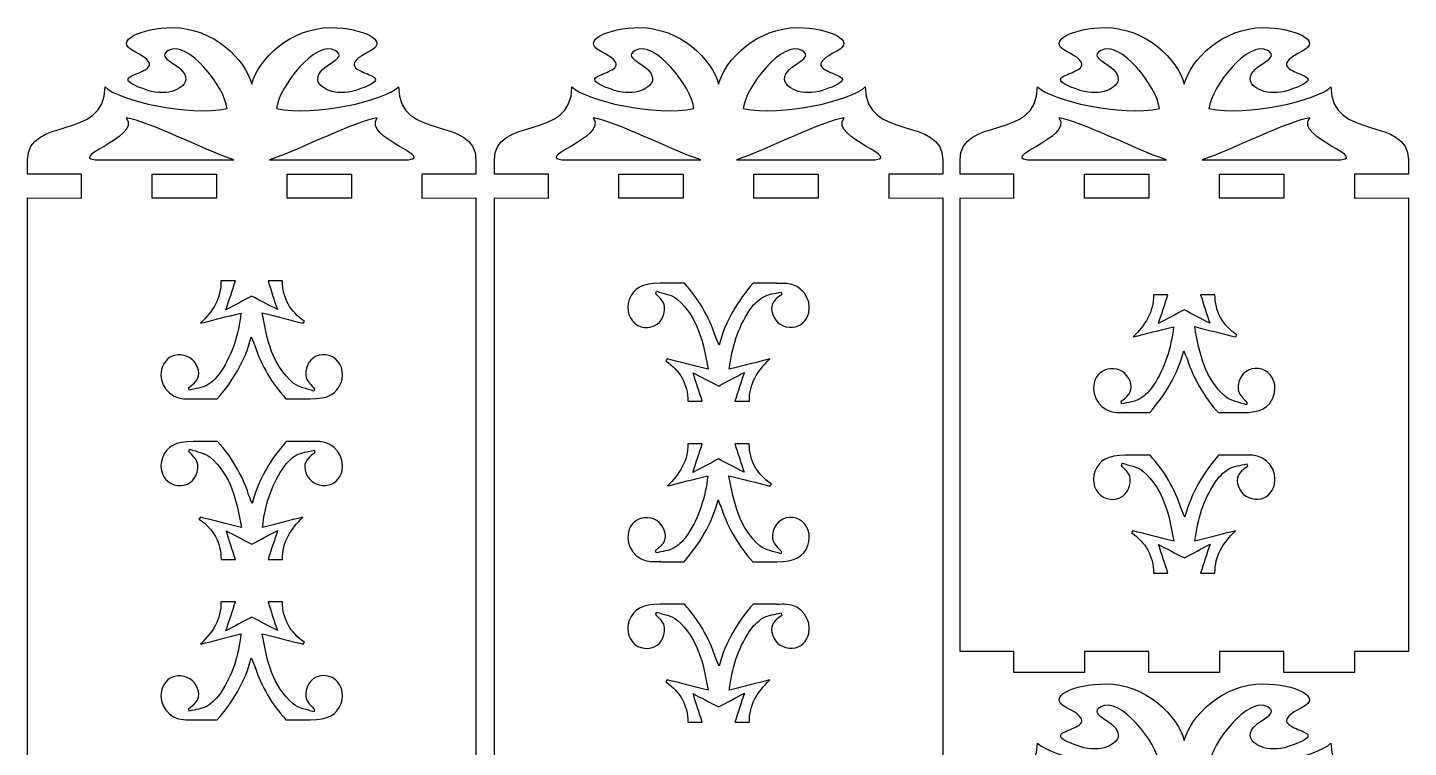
# Model space of a CAD drawing. Extents: x 4 to 934, y -398 to -4.
# Drawn here: x 734.4 to 930.3, y -106.2 to -4 of the extents above; entities that cross this region are included whole.
import ezdxf

# ---------------------------------------------------------------- set-up
doc = ezdxf.new("R2010")
doc.units = 0
doc.header["$MEASUREMENT"] = 0
doc.layers.add('LAYER_1', color=7, linetype='CONTINUOUS')

msp = doc.modelspace()

# ---------------------------------------------------------------- linework, layer by layer
at = {"layer": 'LAYER_1'}
for points in [[(752.1, -24.79), (761.23, -24.79), (761.23, -28.2), (752.1, -28.2), (752.1, -24.79)], [(780.37, -28.2), (771.24, -28.2), (771.24, -24.79), (780.37, -24.79), (780.37, -28.2)], [(818.32, -24.79), (827.45, -24.79), (827.45, -28.2), (818.32, -28.2), (818.32, -24.79)], [(846.59, -28.2), (837.46, -28.2), (837.46, -24.79), (846.59, -24.79), (846.59, -28.2)], [(884.37, -24.79), (893.5, -24.79), (893.5, -28.2), (884.37, -28.2), (884.37, -24.79)], [(912.64, -28.2), (903.51, -28.2), (903.51, -24.79), (912.64, -24.79), (912.64, -28.2)]]:
    msp.add_lwpolyline(points, dxfattribs=at)
for points, knots in [([(798.03, -24.79), (798.03, -24.79), (798.03, -22.79), (798.03, -22.79), (798.03, -16.47), (787.05, -20.17), (787.05, -12.41), (785.11, -14.34), (775.11, -16.7), (769.75, -15.47), (770.1, -12.37), (775.35, -5.68), (778.08, -7.27), (780.17, -8.47), (775.6, -9.21), (775.6, -11.31), (775.6, -12.57), (778.08, -13.86), (780.99, -12.91), (789.34, -10.18), (775.67, -10.97), (782.99, -7.36), (785.94, -5.9), (781.9, -4), (777.45, -4), (771.73, -4), (767.14, -8.52), (766.24, -12.05), (765.34, -8.52), (760.75, -4), (755.03, -4), (750.58, -4), (746.54, -5.9), (749.49, -7.36), (756.81, -10.97), (743.14, -10.18), (751.49, -12.91), (754.4, -13.86), (756.88, -12.57), (756.88, -11.31), (756.88, -9.21), (752.3, -8.47), (754.4, -7.27), (757.13, -5.68), (762.38, -12.37), (762.73, -15.47), (757.36, -16.7), (747.36, -14.34), (745.43, -12.41), (745.43, -20.17), (734.44, -16.47), (734.44, -22.79), (734.44, -22.79), (734.44, -24.79), (734.44, -24.79), (734.44, -24.79), (742.09, -24.79), (742.09, -24.79), (742.09, -24.79), (742.09, -28.2), (742.09, -28.2), (742.09, -28.2), (734.44, -28.19), (734.44, -28.19), (734.44, -28.19), (734.44, -227.29), (734.44, -227.29), (734.44, -227.29), (742.09, -227.29), (742.09, -227.29), (742.09, -227.29), (742.09, -230.29), (742.09, -230.29), (742.09, -230.29), (752.1, -230.29), (752.1, -230.29), (752.1, -230.29), (752.1, -227.29), (752.1, -227.29), (752.1, -227.29), (761.23, -227.29), (761.23, -227.29), (761.23, -227.29), (761.23, -230.29), (761.23, -230.29), (761.23, -230.29), (771.24, -230.29), (771.24, -230.29), (771.24, -230.29), (771.24, -227.29), (771.24, -227.29), (771.24, -227.29), (780.37, -227.29), (780.37, -227.29), (780.37, -227.29), (780.37, -230.29), (780.37, -230.29), (780.37, -230.29), (790.38, -230.29), (790.38, -230.29), (790.38, -230.29), (790.38, -227.29), (790.38, -227.29), (790.38, -227.29), (798.03, -227.29), (798.03, -227.29), (798.03, -227.29), (798.03, -28.19), (798.03, -28.19), (798.03, -28.19), (790.38, -28.2), (790.38, -28.2), (790.38, -28.2), (790.38, -24.79), (790.38, -24.79), (790.38, -24.79), (798.03, -24.79), (798.03, -24.79)], [0, 0, 0, 0, 1, 1, 1, 2, 2, 2, 3, 3, 3, 4, 4, 4, 5, 5, 5, 6, 6, 6, 7, 7, 7, 8, 8, 8, 9, 9, 9, 10, 10, 10, 11, 11, 11, 12, 12, 12, 13, 13, 13, 14, 14, 14, 15, 15, 15, 16, 16, 16, 17, 17, 17, 18, 18, 18, 19, 19, 19, 20, 20, 20, 21, 21, 21, 22, 22, 22, 23, 23, 23, 24, 24, 24, 25, 25, 25, 26, 26, 26, 27, 27, 27, 28, 28, 28, 29, 29, 29, 30, 30, 30, 31, 31, 31, 32, 32, 32, 33, 33, 33, 34, 34, 34, 35, 35, 35, 36, 36, 36, 37, 37, 37, 38, 38, 38, 39, 39, 39, 39]), ([(864.25, -24.79), (864.25, -24.79), (864.25, -22.79), (864.25, -22.79), (864.25, -16.47), (853.26, -20.17), (853.26, -12.41), (851.33, -14.34), (841.33, -16.7), (835.96, -15.47), (836.32, -12.37), (841.56, -5.68), (844.3, -7.27), (846.39, -8.47), (841.82, -9.21), (841.82, -11.31), (841.82, -12.57), (844.3, -13.86), (847.21, -12.91), (855.56, -10.18), (841.89, -10.97), (849.21, -7.36), (852.15, -5.9), (848.12, -4), (843.66, -4), (837.95, -4), (833.36, -8.52), (832.46, -12.05), (831.56, -8.52), (826.96, -4), (821.25, -4), (816.79, -4), (812.76, -5.9), (815.7, -7.36), (823.02, -10.97), (809.35, -10.18), (817.7, -12.91), (820.61, -13.86), (823.09, -12.57), (823.09, -11.31), (823.09, -9.21), (818.52, -8.47), (820.61, -7.27), (823.35, -5.68), (828.6, -12.37), (828.95, -15.47), (823.58, -16.7), (813.58, -14.34), (811.65, -12.41), (811.65, -20.17), (800.66, -16.47), (800.66, -22.79), (800.66, -22.79), (800.66, -24.79), (800.66, -24.79), (800.66, -24.79), (808.31, -24.79), (808.31, -24.79), (808.31, -24.79), (808.31, -28.2), (808.31, -28.2), (808.31, -28.2), (800.66, -28.19), (800.66, -28.19), (800.66, -28.19), (800.66, -204.84), (800.66, -204.84), (800.66, -204.84), (808.31, -204.84), (808.31, -204.84), (808.31, -204.84), (808.31, -207.83), (808.31, -207.83), (808.31, -207.83), (818.32, -207.83), (818.32, -207.83), (818.32, -207.83), (818.32, -204.84), (818.32, -204.84), (818.32, -204.84), (827.45, -204.84), (827.45, -204.84), (827.45, -204.84), (827.45, -207.83), (827.45, -207.83), (827.45, -207.83), (837.46, -207.83), (837.46, -207.83), (837.46, -207.83), (837.46, -204.84), (837.46, -204.84), (837.46, -204.84), (846.59, -204.84), (846.59, -204.84), (846.59, -204.84), (846.59, -207.83), (846.59, -207.83), (846.59, -207.83), (856.6, -207.83), (856.6, -207.83), (856.6, -207.83), (856.6, -204.84), (856.6, -204.84), (856.6, -204.84), (864.25, -204.84), (864.25, -204.84), (864.25, -204.84), (864.25, -28.19), (864.25, -28.19), (864.25, -28.19), (856.6, -28.2), (856.6, -28.2), (856.6, -28.2), (856.6, -24.79), (856.6, -24.79), (856.6, -24.79), (864.25, -24.79), (864.25, -24.79)], [0, 0, 0, 0, 1, 1, 1, 2, 2, 2, 3, 3, 3, 4, 4, 4, 5, 5, 5, 6, 6, 6, 7, 7, 7, 8, 8, 8, 9, 9, 9, 10, 10, 10, 11, 11, 11, 12, 12, 12, 13, 13, 13, 14, 14, 14, 15, 15, 15, 16, 16, 16, 17, 17, 17, 18, 18, 18, 19, 19, 19, 20, 20, 20, 21, 21, 21, 22, 22, 22, 23, 23, 23, 24, 24, 24, 25, 25, 25, 26, 26, 26, 27, 27, 27, 28, 28, 28, 29, 29, 29, 30, 30, 30, 31, 31, 31, 32, 32, 32, 33, 33, 33, 34, 34, 34, 35, 35, 35, 36, 36, 36, 37, 37, 37, 38, 38, 38, 39, 39, 39, 39]), ([(930.3, -24.79), (930.3, -24.79), (930.3, -22.79), (930.3, -22.79), (930.3, -16.47), (919.32, -20.17), (919.32, -12.41), (917.39, -14.34), (907.38, -16.7), (902.02, -15.47), (902.37, -12.37), (907.62, -5.68), (910.35, -7.27), (912.45, -8.47), (907.87, -9.21), (907.87, -11.31), (907.87, -12.57), (910.35, -13.86), (913.26, -12.91), (921.61, -10.18), (907.94, -10.97), (915.26, -7.36), (918.2, -5.9), (914.17, -4), (909.72, -4), (904, -4), (899.41, -8.52), (898.51, -12.05), (897.61, -8.52), (893.02, -4), (887.3, -4), (882.85, -4), (878.81, -5.9), (881.76, -7.36), (889.08, -10.97), (875.41, -10.18), (883.76, -12.91), (886.67, -13.86), (889.15, -12.57), (889.15, -11.31), (889.15, -9.21), (884.57, -8.47), (886.67, -7.27), (889.4, -5.68), (894.65, -12.37), (895, -15.47), (889.64, -16.7), (879.64, -14.34), (877.7, -12.41), (877.7, -20.17), (866.72, -16.47), (866.72, -22.79), (866.72, -22.79), (866.72, -24.79), (866.72, -24.79), (866.72, -24.79), (874.36, -24.79), (874.36, -24.79), (874.36, -24.79), (874.36, -28.2), (874.36, -28.2), (874.36, -28.2), (866.72, -28.19), (866.72, -28.19), (866.72, -28.19), (866.72, -92.56), (866.72, -92.56), (866.72, -92.56), (874.36, -92.56), (874.36, -92.56), (874.36, -92.56), (874.36, -95.56), (874.36, -95.56), (874.36, -95.56), (884.37, -95.56), (884.37, -95.56), (884.37, -95.56), (884.37, -92.56), (884.37, -92.56), (884.37, -92.56), (893.5, -92.56), (893.5, -92.56), (893.5, -92.56), (893.5, -95.56), (893.5, -95.56), (893.5, -95.56), (903.51, -95.56), (903.51, -95.56), (903.51, -95.56), (903.51, -92.56), (903.51, -92.56), (903.51, -92.56), (912.64, -92.56), (912.64, -92.56), (912.64, -92.56), (912.64, -95.56), (912.64, -95.56), (912.64, -95.56), (922.65, -95.56), (922.65, -95.56), (922.65, -95.56), (922.65, -92.56), (922.65, -92.56), (922.65, -92.56), (930.3, -92.56), (930.3, -92.56), (930.3, -92.56), (930.3, -28.19), (930.3, -28.19), (930.3, -28.19), (922.65, -28.2), (922.65, -28.2), (922.65, -28.2), (922.65, -24.79), (922.65, -24.79), (922.65, -24.79), (930.3, -24.79), (930.3, -24.79)], [0, 0, 0, 0, 1, 1, 1, 2, 2, 2, 3, 3, 3, 4, 4, 4, 5, 5, 5, 6, 6, 6, 7, 7, 7, 8, 8, 8, 9, 9, 9, 10, 10, 10, 11, 11, 11, 12, 12, 12, 13, 13, 13, 14, 14, 14, 15, 15, 15, 16, 16, 16, 17, 17, 17, 18, 18, 18, 19, 19, 19, 20, 20, 20, 21, 21, 21, 22, 22, 22, 23, 23, 23, 24, 24, 24, 25, 25, 25, 26, 26, 26, 27, 27, 27, 28, 28, 28, 29, 29, 29, 30, 30, 30, 31, 31, 31, 32, 32, 32, 33, 33, 33, 34, 34, 34, 35, 35, 35, 36, 36, 36, 37, 37, 37, 38, 38, 38, 39, 39, 39, 39]), ([(744.96, -22.79), (738.84, -22.79), (750.78, -19.64), (748.43, -16.82), (751.72, -17.34), (759.05, -21.18), (763.71, -22.79), (763.71, -22.79), (744.96, -22.79), (744.96, -22.79)], [0, 0, 0, 0, 1, 1, 1, 2, 2, 2, 3, 3, 3, 3]), ([(784.05, -16.82), (781.7, -19.64), (793.63, -22.79), (787.52, -22.79), (787.52, -22.79), (768.76, -22.79), (768.76, -22.79), (773.43, -21.18), (780.76, -17.34), (784.05, -16.82)], [0, 0, 0, 0, 1, 1, 1, 2, 2, 2, 3, 3, 3, 3]), ([(811.18, -22.79), (805.06, -22.79), (817, -19.64), (814.65, -16.82), (817.94, -17.34), (825.27, -21.18), (829.93, -22.79), (829.93, -22.79), (811.18, -22.79), (811.18, -22.79)], [0, 0, 0, 0, 1, 1, 1, 2, 2, 2, 3, 3, 3, 3]), ([(850.27, -16.82), (847.91, -19.64), (859.85, -22.79), (853.73, -22.79), (853.73, -22.79), (834.98, -22.79), (834.98, -22.79), (839.65, -21.18), (846.97, -17.34), (850.27, -16.82)], [0, 0, 0, 0, 1, 1, 1, 2, 2, 2, 3, 3, 3, 3]), ([(877.23, -22.79), (871.12, -22.79), (883.05, -19.64), (880.7, -16.82), (883.99, -17.34), (891.32, -21.18), (895.98, -22.79), (895.98, -22.79), (877.23, -22.79), (877.23, -22.79)], [0, 0, 0, 0, 1, 1, 1, 2, 2, 2, 3, 3, 3, 3]), ([(916.32, -16.82), (913.97, -19.64), (925.9, -22.79), (919.79, -22.79), (919.79, -22.79), (901.03, -22.79), (901.03, -22.79), (905.7, -21.18), (913.03, -17.34), (916.32, -16.82)], [0, 0, 0, 0, 1, 1, 1, 2, 2, 2, 3, 3, 3, 3]), ([(766.22, -42.12), (767.52, -42.8), (768.79, -43.46), (769.87, -44.02), (769.42, -42.66), (768.98, -41.32), (768.55, -39.97), (768.55, -39.97), (770.6, -39.97), (770.6, -39.97), (770.59, -42.42), (771.7, -44.29), (773.72, -45.7), (773.66, -45.79), (773.59, -45.88), (773.52, -45.97), (771.68, -45.5), (769.82, -45.03), (767.72, -44.5), (768.38, -48.34), (769.17, -51.91), (772.12, -54.46), (772.87, -55.11), (774.07, -55.23), (775.06, -55.6), (775.09, -55.49), (775.12, -55.39), (775.14, -55.28), (774.72, -54.74), (774.09, -54.25), (773.94, -53.65), (773.8, -53.03), (773.97, -52.19), (774.3, -51.63), (774.99, -50.45), (776.53, -50.12), (777.67, -50.73), (778.9, -51.38), (779.44, -52.98), (778.9, -54.39), (778.29, -56.02), (777.1, -56.69), (774.52, -56.71), (774.52, -56.71), (771.09, -56.71), (771.09, -56.71), (769.09, -54.51), (767.61, -52), (766.67, -49.15), (766.58, -48.85), (766.43, -48.57), (766.16, -47.92), (765.26, -51.46), (763.48, -54.23), (761.35, -56.71), (761.35, -56.71), (758.01, -56.71), (758.01, -56.71), (758.02, -56.7), (758.03, -56.7), (758.04, -56.69), (757.34, -56.69), (756.96, -56.71), (756.57, -56.69), (754.51, -56.56), (753, -54.55), (753.44, -52.53), (753.7, -51.36), (754.61, -50.55), (755.75, -50.47), (757.04, -50.38), (758.13, -51.08), (758.55, -52.26), (758.96, -53.44), (758.63, -54.19), (757.29, -55.11), (757.31, -55.23), (757.34, -55.35), (757.36, -55.47), (758.23, -55.24), (759.19, -55.19), (759.93, -54.75), (760.71, -54.3), (761.4, -53.55), (761.89, -52.79), (763.5, -50.33), (764.36, -47.61), (764.71, -44.52), (762.66, -45.03), (760.82, -45.5), (758.98, -45.97), (760.7, -44.28), (761.92, -42.44), (761.87, -39.97), (761.87, -39.97), (763.93, -39.97), (763.93, -39.97), (763.48, -41.33), (763.03, -42.69), (762.57, -44.07), (763.74, -43.45), (765.03, -42.76), (766.22, -42.12)], [0, 0, 0, 0, 1, 1, 1, 2, 2, 2, 3, 3, 3, 4, 4, 4, 5, 5, 5, 6, 6, 6, 7, 7, 7, 8, 8, 8, 9, 9, 9, 10, 10, 10, 11, 11, 11, 12, 12, 12, 13, 13, 13, 14, 14, 14, 15, 15, 15, 16, 16, 16, 17, 17, 17, 18, 18, 18, 19, 19, 19, 20, 20, 20, 21, 21, 21, 22, 22, 22, 23, 23, 23, 24, 24, 24, 25, 25, 25, 26, 26, 26, 27, 27, 27, 28, 28, 28, 29, 29, 29, 30, 30, 30, 31, 31, 31, 32, 32, 32, 33, 33, 33, 34, 34, 34, 34]), ([(832.53, -49.08), (833.43, -45.55), (835.22, -42.77), (837.34, -40.3), (837.34, -40.3), (840.68, -40.3), (840.68, -40.3), (840.67, -40.3), (840.66, -40.31), (840.65, -40.32), (841.35, -40.32), (841.74, -40.3), (842.12, -40.32), (844.18, -40.45), (845.69, -42.46), (845.25, -44.47), (844.99, -45.64), (844.08, -46.46), (842.94, -46.54), (841.65, -46.63), (840.56, -45.93), (840.14, -44.75), (839.73, -43.57), (840.06, -42.82), (841.41, -41.9), (841.38, -41.78), (841.35, -41.66), (841.33, -41.54), (840.46, -41.76), (839.5, -41.82), (838.76, -42.26), (837.98, -42.71), (837.29, -43.45), (836.8, -44.22), (835.19, -46.67), (834.33, -49.4), (833.98, -52.49), (836.03, -51.97), (837.87, -51.51), (839.71, -51.04), (837.99, -52.73), (836.77, -54.57), (836.82, -57.04), (836.82, -57.04), (834.76, -57.04), (834.76, -57.04), (835.21, -55.67), (835.66, -54.31), (836.12, -52.94), (834.95, -53.55), (833.66, -54.25), (832.47, -54.88), (831.17, -54.21), (829.9, -53.55), (828.83, -52.99), (829.27, -54.35), (829.7, -55.69), (830.15, -57.04), (830.15, -57.04), (828.09, -57.04), (828.09, -57.04), (828.1, -54.59), (826.99, -52.72), (824.97, -51.31), (825.03, -51.22), (825.1, -51.13), (825.17, -51.04), (827.02, -51.5), (828.87, -51.97), (830.97, -52.51), (830.31, -48.67), (829.52, -45.1), (826.57, -42.54), (825.82, -41.9), (824.62, -41.78), (823.63, -41.41), (823.6, -41.51), (823.57, -41.62), (823.55, -41.73), (823.97, -42.27), (824.61, -42.76), (824.75, -43.36), (824.89, -43.98), (824.73, -44.82), (824.4, -45.38), (823.7, -46.56), (822.16, -46.89), (821.02, -46.28), (819.78, -45.63), (819.25, -44.03), (819.78, -42.61), (820.4, -40.99), (821.59, -40.31), (824.17, -40.3), (824.17, -40.3), (827.6, -40.3), (827.6, -40.3), (829.6, -42.49), (831.08, -45.01), (832.02, -47.86), (832.11, -48.16), (832.26, -48.44), (832.53, -49.08)], [0, 0, 0, 0, 1, 1, 1, 2, 2, 2, 3, 3, 3, 4, 4, 4, 5, 5, 5, 6, 6, 6, 7, 7, 7, 8, 8, 8, 9, 9, 9, 10, 10, 10, 11, 11, 11, 12, 12, 12, 13, 13, 13, 14, 14, 14, 15, 15, 15, 16, 16, 16, 17, 17, 17, 18, 18, 18, 19, 19, 19, 20, 20, 20, 21, 21, 21, 22, 22, 22, 23, 23, 23, 24, 24, 24, 25, 25, 25, 26, 26, 26, 27, 27, 27, 28, 28, 28, 29, 29, 29, 30, 30, 30, 31, 31, 31, 32, 32, 32, 33, 33, 33, 34, 34, 34, 34]), ([(911.17, -56.34), (910.56, -57.97), (909.37, -58.64), (906.79, -58.66), (906.79, -58.66), (903.36, -58.66), (903.36, -58.66), (901.36, -56.46), (899.88, -53.94), (898.95, -51.1), (898.85, -50.8), (898.7, -50.51), (898.43, -49.87), (897.53, -53.41), (895.75, -56.18), (893.62, -58.66), (893.62, -58.66), (890.28, -58.66), (890.28, -58.66), (890.29, -58.65), (890.3, -58.64), (890.31, -58.63), (889.62, -58.63), (889.22, -58.66), (888.84, -58.63), (886.78, -58.51), (885.27, -56.49), (885.71, -54.48), (885.97, -53.31), (886.88, -52.5), (888.02, -52.42), (889.31, -52.33), (890.4, -53.03), (890.82, -54.21), (891.23, -55.39), (890.9, -56.13), (889.56, -57.05), (889.58, -57.17), (889.61, -57.29), (889.63, -57.42), (890.5, -57.19), (891.46, -57.14), (892.2, -56.7), (892.98, -56.24), (893.67, -55.5), (894.17, -54.74), (895.77, -52.28), (896.63, -49.55), (896.99, -46.46), (894.93, -46.98), (893.09, -47.45), (891.26, -47.91), (892.98, -46.22), (894.19, -44.39), (894.14, -41.92), (894.14, -41.92), (896.2, -41.92), (896.2, -41.92), (895.75, -43.28), (895.3, -44.64), (894.85, -46.02), (896.01, -45.4), (897.3, -44.71), (898.49, -44.07), (899.8, -44.75), (901.06, -45.41), (902.14, -45.96), (901.69, -44.6), (901.26, -43.26), (900.82, -41.92), (900.82, -41.92), (902.87, -41.92), (902.87, -41.92), (902.86, -44.37), (903.98, -46.23), (905.99, -47.65), (905.93, -47.74), (905.86, -47.83), (905.8, -47.92), (903.95, -47.45), (902.09, -46.98), (899.99, -46.45), (900.65, -50.29), (901.44, -53.85), (904.39, -56.41), (905.14, -57.06), (906.34, -57.18), (907.33, -57.54), (907.36, -57.44), (907.38, -57.33), (907.41, -57.23), (906.99, -56.69), (906.36, -56.2), (906.21, -55.59), (906.07, -54.97), (906.24, -54.14), (906.57, -53.57), (907.26, -52.4), (908.8, -52.07), (909.94, -52.67), (911.18, -53.33), (911.71, -54.92), (911.17, -56.34)], [0, 0, 0, 0, 1, 1, 1, 2, 2, 2, 3, 3, 3, 4, 4, 4, 5, 5, 5, 6, 6, 6, 7, 7, 7, 8, 8, 8, 9, 9, 9, 10, 10, 10, 11, 11, 11, 12, 12, 12, 13, 13, 13, 14, 14, 14, 15, 15, 15, 16, 16, 16, 17, 17, 17, 18, 18, 18, 19, 19, 19, 20, 20, 20, 21, 21, 21, 22, 22, 22, 23, 23, 23, 24, 24, 24, 25, 25, 25, 26, 26, 26, 27, 27, 27, 28, 28, 28, 29, 29, 29, 30, 30, 30, 31, 31, 31, 32, 32, 32, 33, 33, 33, 34, 34, 34, 34]), ([(779.04, -66.92), (778.77, -68.1), (777.86, -68.91), (776.72, -68.99), (775.44, -69.08), (774.35, -68.38), (773.93, -67.2), (773.51, -66.02), (773.85, -65.27), (775.19, -64.36), (775.17, -64.24), (775.14, -64.11), (775.12, -63.99), (774.25, -64.22), (773.28, -64.27), (772.54, -64.71), (771.77, -65.16), (771.08, -65.91), (770.58, -66.67), (768.98, -69.13), (768.12, -71.85), (767.76, -74.95), (769.81, -74.43), (771.65, -73.96), (773.49, -73.5), (771.77, -75.18), (770.55, -77.02), (770.6, -79.49), (770.6, -79.49), (768.55, -79.49), (768.55, -79.49), (769, -78.13), (769.45, -76.77), (769.9, -75.39), (768.74, -76.01), (767.45, -76.7), (766.25, -77.34), (764.95, -76.66), (763.68, -76), (762.61, -75.45), (763.05, -76.8), (763.49, -78.15), (763.93, -79.49), (763.93, -79.49), (761.88, -79.49), (761.88, -79.49), (761.89, -77.04), (760.77, -75.17), (758.75, -73.77), (758.82, -73.67), (758.88, -73.58), (758.95, -73.49), (760.8, -73.96), (762.65, -74.43), (764.76, -74.96), (764.09, -71.12), (763.31, -67.56), (760.36, -65), (759.61, -64.35), (758.41, -64.23), (757.42, -63.86), (757.39, -63.97), (757.36, -64.07), (757.33, -64.18), (757.75, -64.72), (758.39, -65.21), (758.53, -65.82), (758.68, -66.44), (758.51, -67.27), (758.18, -67.83), (757.48, -69.01), (755.94, -69.34), (754.8, -68.74), (753.57, -68.09), (753.03, -66.48), (753.57, -65.07), (754.19, -63.44), (755.38, -62.77), (757.95, -62.75), (757.95, -62.75), (761.39, -62.75), (761.39, -62.75), (763.39, -64.95), (764.87, -67.46), (765.8, -70.31), (765.9, -70.61), (766.04, -70.89), (766.31, -71.54), (767.22, -68), (769, -65.23), (771.12, -62.75), (771.12, -62.75), (774.46, -62.75), (774.46, -62.75), (774.46, -62.76), (774.45, -62.77), (774.44, -62.77), (775.13, -62.77), (775.52, -62.75), (775.91, -62.78), (777.97, -62.9), (779.48, -64.91), (779.04, -66.92)], [0, 0, 0, 0, 1, 1, 1, 2, 2, 2, 3, 3, 3, 4, 4, 4, 5, 5, 5, 6, 6, 6, 7, 7, 7, 8, 8, 8, 9, 9, 9, 10, 10, 10, 11, 11, 11, 12, 12, 12, 13, 13, 13, 14, 14, 14, 15, 15, 15, 16, 16, 16, 17, 17, 17, 18, 18, 18, 19, 19, 19, 20, 20, 20, 21, 21, 21, 22, 22, 22, 23, 23, 23, 24, 24, 24, 25, 25, 25, 26, 26, 26, 27, 27, 27, 28, 28, 28, 29, 29, 29, 30, 30, 30, 31, 31, 31, 32, 32, 32, 33, 33, 33, 34, 34, 34, 34]), ([(845.12, -77.5), (844.5, -79.13), (843.31, -79.8), (840.74, -79.82), (840.74, -79.82), (837.3, -79.82), (837.3, -79.82), (835.3, -77.62), (833.82, -75.1), (832.89, -72.26), (832.79, -71.96), (832.65, -71.67), (832.38, -71.03), (831.48, -74.57), (829.69, -77.34), (827.57, -79.82), (827.57, -79.82), (824.23, -79.82), (824.23, -79.82), (824.24, -79.81), (824.24, -79.8), (824.25, -79.79), (823.56, -79.79), (823.17, -79.82), (822.78, -79.79), (820.73, -79.67), (819.21, -77.65), (819.66, -75.64), (819.92, -74.47), (820.83, -73.66), (821.97, -73.57), (823.25, -73.49), (824.34, -74.18), (824.76, -75.36), (825.18, -76.54), (824.84, -77.29), (823.5, -78.21), (823.53, -78.33), (823.55, -78.45), (823.58, -78.57), (824.44, -78.35), (825.41, -78.29), (826.15, -77.86), (826.92, -77.4), (827.61, -76.66), (828.11, -75.9), (829.71, -73.44), (830.57, -70.71), (830.93, -67.62), (828.88, -68.14), (827.04, -68.6), (825.2, -69.07), (826.92, -67.38), (828.14, -65.54), (828.09, -63.08), (828.09, -63.08), (830.14, -63.08), (830.14, -63.08), (829.69, -64.44), (829.25, -65.8), (828.79, -67.18), (829.95, -66.56), (831.24, -65.87), (832.44, -65.23), (833.74, -65.91), (835.01, -66.56), (836.08, -67.12), (835.64, -65.76), (835.2, -64.42), (834.76, -63.08), (834.76, -63.08), (836.81, -63.08), (836.81, -63.08), (836.8, -65.52), (837.92, -67.39), (839.94, -68.8), (839.87, -68.89), (839.81, -68.98), (839.74, -69.08), (837.89, -68.61), (836.04, -68.14), (833.93, -67.61), (834.6, -71.44), (835.38, -75.01), (838.33, -77.57), (839.08, -78.21), (840.28, -78.34), (841.28, -78.7), (841.3, -78.59), (841.33, -78.49), (841.36, -78.39), (840.94, -77.84), (840.3, -77.36), (840.16, -76.75), (840.01, -76.13), (840.18, -75.29), (840.51, -74.73), (841.21, -73.56), (842.75, -73.23), (843.89, -73.83), (845.12, -74.48), (845.66, -76.08), (845.12, -77.5)], [0, 0, 0, 0, 1, 1, 1, 2, 2, 2, 3, 3, 3, 4, 4, 4, 5, 5, 5, 6, 6, 6, 7, 7, 7, 8, 8, 8, 9, 9, 9, 10, 10, 10, 11, 11, 11, 12, 12, 12, 13, 13, 13, 14, 14, 14, 15, 15, 15, 16, 16, 16, 17, 17, 17, 18, 18, 18, 19, 19, 19, 20, 20, 20, 21, 21, 21, 22, 22, 22, 23, 23, 23, 24, 24, 24, 25, 25, 25, 26, 26, 26, 27, 27, 27, 28, 28, 28, 29, 29, 29, 30, 30, 30, 31, 31, 31, 32, 32, 32, 33, 33, 33, 34, 34, 34, 34]), ([(911.3, -68.87), (911.05, -70.04), (910.14, -70.86), (909, -70.94), (907.71, -71.03), (906.62, -70.33), (906.2, -69.15), (905.79, -67.97), (906.12, -67.22), (907.46, -66.3), (907.43, -66.18), (907.41, -66.06), (907.38, -65.94), (906.52, -66.16), (905.55, -66.22), (904.82, -66.65), (904.04, -67.11), (903.35, -67.85), (902.85, -68.62), (901.25, -71.07), (900.39, -73.8), (900.03, -76.89), (902.09, -76.37), (903.92, -75.91), (905.76, -75.44), (904.04, -77.13), (902.82, -78.97), (902.87, -81.43), (902.87, -81.43), (900.82, -81.43), (900.82, -81.43), (901.27, -80.08), (901.72, -78.71), (902.17, -77.34), (901.01, -77.96), (899.72, -78.65), (898.53, -79.29), (897.22, -78.61), (895.95, -77.95), (894.88, -77.4), (895.32, -78.75), (895.76, -80.09), (896.2, -81.43), (896.2, -81.43), (894.15, -81.43), (894.15, -81.43), (894.16, -78.99), (893.04, -77.12), (891.03, -75.71), (891.09, -75.62), (891.15, -75.53), (891.22, -75.43), (893.07, -75.9), (894.92, -76.37), (897.03, -76.9), (896.36, -73.07), (895.58, -69.5), (892.63, -66.95), (891.88, -66.3), (890.68, -66.17), (889.69, -65.81), (889.66, -65.92), (889.63, -66.02), (889.6, -66.13), (890.02, -66.67), (890.66, -67.16), (890.8, -67.76), (890.95, -68.39), (890.78, -69.22), (890.45, -69.78), (889.76, -70.96), (888.22, -71.28), (887.08, -70.68), (885.84, -70.03), (885.31, -68.43), (885.84, -67.01), (886.46, -65.39), (887.65, -64.71), (890.23, -64.7), (890.23, -64.7), (893.66, -64.7), (893.66, -64.7), (895.66, -66.89), (897.14, -69.41), (898.07, -72.26), (898.17, -72.56), (898.31, -72.84), (898.59, -73.48), (899.49, -69.95), (901.27, -67.18), (903.39, -64.7), (903.39, -64.7), (906.74, -64.7), (906.74, -64.7), (906.73, -64.71), (906.72, -64.71), (906.71, -64.72), (907.4, -64.72), (907.79, -64.7), (908.18, -64.72), (910.24, -64.85), (911.75, -66.86), (911.3, -68.87)], [0, 0, 0, 0, 1, 1, 1, 2, 2, 2, 3, 3, 3, 4, 4, 4, 5, 5, 5, 6, 6, 6, 7, 7, 7, 8, 8, 8, 9, 9, 9, 10, 10, 10, 11, 11, 11, 12, 12, 12, 13, 13, 13, 14, 14, 14, 15, 15, 15, 16, 16, 16, 17, 17, 17, 18, 18, 18, 19, 19, 19, 20, 20, 20, 21, 21, 21, 22, 22, 22, 23, 23, 23, 24, 24, 24, 25, 25, 25, 26, 26, 26, 27, 27, 27, 28, 28, 28, 29, 29, 29, 30, 30, 30, 31, 31, 31, 32, 32, 32, 33, 33, 33, 34, 34, 34, 34]), ([(757.36, -101.03), (758.23, -100.81), (759.19, -100.75), (759.93, -100.31), (760.71, -99.85), (761.4, -99.11), (761.89, -98.35), (763.5, -95.89), (764.36, -93.17), (764.71, -90.07), (762.66, -90.59), (760.82, -91.06), (758.98, -91.52), (760.7, -89.84), (761.92, -88), (761.87, -85.53), (761.87, -85.53), (763.93, -85.53), (763.93, -85.53), (763.48, -86.89), (763.03, -88.25), (762.57, -89.63), (763.74, -89.01), (765.03, -88.32), (766.22, -87.68), (767.52, -88.36), (768.79, -89.02), (769.87, -89.57), (769.42, -88.22), (768.98, -86.87), (768.55, -85.53), (768.55, -85.53), (770.6, -85.53), (770.6, -85.53), (770.59, -87.98), (771.7, -89.85), (773.72, -91.26), (773.66, -91.35), (773.59, -91.44), (773.52, -91.53), (771.68, -91.06), (769.82, -90.59), (767.72, -90.06), (768.38, -93.9), (769.17, -97.46), (772.12, -100.02), (772.87, -100.67), (774.07, -100.79), (775.06, -101.15), (775.09, -101.05), (775.12, -100.94), (775.14, -100.84), (774.72, -100.3), (774.09, -99.81), (773.94, -99.2), (773.8, -98.58), (773.97, -97.75), (774.3, -97.19), (774.99, -96.01), (776.53, -95.68), (777.67, -96.28), (778.9, -96.94), (779.44, -98.54), (778.9, -99.96), (778.29, -101.58), (777.1, -102.25), (774.52, -102.27), (774.52, -102.27), (771.09, -102.27), (771.09, -102.27), (769.09, -100.08), (767.61, -97.56), (766.67, -94.71), (766.58, -94.41), (766.43, -94.13), (766.16, -93.49), (765.26, -97.02), (763.48, -99.79), (761.35, -102.27), (761.35, -102.27), (758.01, -102.27), (758.01, -102.27), (758.02, -102.26), (758.03, -102.26), (758.04, -102.25), (757.34, -102.25), (756.96, -102.27), (756.57, -102.24), (754.51, -102.12), (753, -100.11), (753.44, -98.09), (753.7, -96.93), (754.61, -96.11), (755.75, -96.03), (757.04, -95.94), (758.13, -96.64), (758.55, -97.82), (758.96, -99), (758.63, -99.75), (757.29, -100.66), (757.31, -100.78), (757.34, -100.91), (757.36, -101.03)], [0, 0, 0, 0, 1, 1, 1, 2, 2, 2, 3, 3, 3, 4, 4, 4, 5, 5, 5, 6, 6, 6, 7, 7, 7, 8, 8, 8, 9, 9, 9, 10, 10, 10, 11, 11, 11, 12, 12, 12, 13, 13, 13, 14, 14, 14, 15, 15, 15, 16, 16, 16, 17, 17, 17, 18, 18, 18, 19, 19, 19, 20, 20, 20, 21, 21, 21, 22, 22, 22, 23, 23, 23, 24, 24, 24, 25, 25, 25, 26, 26, 26, 27, 27, 27, 28, 28, 28, 29, 29, 29, 30, 30, 30, 31, 31, 31, 32, 32, 32, 33, 33, 33, 34, 34, 34, 34]), ([(842.12, -85.88), (844.18, -86), (845.69, -88.02), (845.25, -90.03), (844.99, -91.2), (844.08, -92.01), (842.94, -92.1), (841.65, -92.18), (840.56, -91.49), (840.14, -90.3), (839.73, -89.12), (840.06, -88.38), (841.41, -87.46), (841.38, -87.34), (841.35, -87.22), (841.33, -87.1), (840.46, -87.32), (839.5, -87.38), (838.76, -87.81), (837.98, -88.27), (837.29, -89.01), (836.8, -89.77), (835.19, -92.23), (834.33, -94.96), (833.98, -98.05), (836.03, -97.53), (837.87, -97.07), (839.71, -96.6), (837.99, -98.29), (836.77, -100.13), (836.82, -102.59), (836.82, -102.59), (834.76, -102.59), (834.76, -102.59), (835.21, -101.23), (835.66, -99.87), (836.12, -98.49), (834.95, -99.11), (833.66, -99.8), (832.47, -100.44), (831.17, -99.76), (829.9, -99.11), (828.83, -98.55), (829.27, -99.91), (829.7, -101.25), (830.15, -102.59), (830.15, -102.59), (828.09, -102.59), (828.09, -102.59), (828.1, -100.15), (826.99, -98.28), (824.97, -96.87), (825.03, -96.78), (825.1, -96.68), (825.17, -96.59), (827.02, -97.06), (828.87, -97.53), (830.97, -98.06), (830.31, -94.23), (829.52, -90.66), (826.57, -88.1), (825.82, -87.46), (824.62, -87.33), (823.63, -86.97), (823.6, -87.08), (823.57, -87.18), (823.55, -87.29), (823.97, -87.83), (824.61, -88.31), (824.75, -88.92), (824.89, -89.54), (824.73, -90.38), (824.4, -90.94), (823.7, -92.12), (822.16, -92.44), (821.02, -91.84), (819.78, -91.19), (819.25, -89.59), (819.78, -88.17), (820.4, -86.54), (821.59, -85.87), (824.17, -85.85), (824.17, -85.85), (827.6, -85.85), (827.6, -85.85), (829.6, -88.05), (831.08, -90.57), (832.02, -93.41), (832.11, -93.71), (832.26, -94), (832.53, -94.64), (833.43, -91.1), (835.22, -88.33), (837.34, -85.85), (837.34, -85.85), (840.68, -85.85), (840.68, -85.85), (840.67, -85.86), (840.66, -85.87), (840.65, -85.88), (841.35, -85.88), (841.74, -85.85), (842.12, -85.88)], [0, 0, 0, 0, 1, 1, 1, 2, 2, 2, 3, 3, 3, 4, 4, 4, 5, 5, 5, 6, 6, 6, 7, 7, 7, 8, 8, 8, 9, 9, 9, 10, 10, 10, 11, 11, 11, 12, 12, 12, 13, 13, 13, 14, 14, 14, 15, 15, 15, 16, 16, 16, 17, 17, 17, 18, 18, 18, 19, 19, 19, 20, 20, 20, 21, 21, 21, 22, 22, 22, 23, 23, 23, 24, 24, 24, 25, 25, 25, 26, 26, 26, 27, 27, 27, 28, 28, 28, 29, 29, 29, 30, 30, 30, 31, 31, 31, 32, 32, 32, 33, 33, 33, 34, 34, 34, 34]), ([(930.3, -117.96), (930.3, -117.96), (930.3, -115.96), (930.3, -115.96), (930.3, -109.63), (919.32, -113.33), (919.32, -105.57), (917.39, -107.51), (907.38, -109.87), (902.02, -108.63), (902.37, -105.53), (907.62, -98.84), (910.35, -100.43), (912.45, -101.64), (907.87, -102.37), (907.87, -104.48), (907.87, -105.73), (910.35, -107.03), (913.26, -106.07), (921.61, -103.34), (907.94, -104.13), (915.26, -100.52), (918.21, -99.06), (914.17, -97.16), (909.72, -97.16), (904, -97.16), (899.41, -101.68), (898.51, -105.22), (897.61, -101.68), (893.02, -97.16), (887.3, -97.16), (882.85, -97.16), (878.81, -99.06), (881.76, -100.52), (889.08, -104.13), (875.41, -103.34), (883.76, -106.07), (886.67, -107.03), (889.15, -105.73), (889.15, -104.48), (889.15, -102.37), (884.57, -101.64), (886.67, -100.43), (889.4, -98.84), (894.65, -105.53), (895.01, -108.63), (889.64, -109.87), (879.63, -107.51), (877.7, -105.57), (877.7, -113.33), (866.72, -109.63), (866.72, -115.96), (866.72, -115.96), (866.72, -117.96), (866.72, -117.96), (866.72, -117.96), (874.36, -117.96), (874.36, -117.96), (874.36, -117.96), (874.36, -121.16), (874.36, -121.16), (874.36, -121.16), (866.72, -121.15), (866.72, -121.15), (866.72, -121.15), (866.72, -163.07), (866.72, -163.07), (866.72, -163.07), (874.36, -163.07), (874.36, -163.07), (874.36, -163.07), (874.36, -166.07), (874.36, -166.07), (874.36, -166.07), (884.38, -166.07), (884.38, -166.07), (884.38, -166.07), (884.38, -163.07), (884.38, -163.07), (884.38, -163.07), (893.51, -163.07), (893.51, -163.07), (893.51, -163.07), (893.51, -166.07), (893.51, -166.07), (893.51, -166.07), (903.51, -166.07), (903.51, -166.07), (903.51, -166.07), (903.51, -163.07), (903.51, -163.07), (903.51, -163.07), (912.64, -163.07), (912.64, -163.07), (912.64, -163.07), (912.64, -166.07), (912.64, -166.07), (912.64, -166.07), (922.66, -166.07), (922.66, -166.07), (922.66, -166.07), (922.66, -163.07), (922.66, -163.07), (922.66, -163.07), (930.3, -163.07), (930.3, -163.07), (930.3, -163.07), (930.3, -121.15), (930.3, -121.15), (930.3, -121.15), (922.66, -121.16), (922.66, -121.16), (922.66, -121.16), (922.66, -117.96), (922.66, -117.96), (922.66, -117.96), (930.3, -117.96), (930.3, -117.96)], [0, 0, 0, 0, 1, 1, 1, 2, 2, 2, 3, 3, 3, 4, 4, 4, 5, 5, 5, 6, 6, 6, 7, 7, 7, 8, 8, 8, 9, 9, 9, 10, 10, 10, 11, 11, 11, 12, 12, 12, 13, 13, 13, 14, 14, 14, 15, 15, 15, 16, 16, 16, 17, 17, 17, 18, 18, 18, 19, 19, 19, 20, 20, 20, 21, 21, 21, 22, 22, 22, 23, 23, 23, 24, 24, 24, 25, 25, 25, 26, 26, 26, 27, 27, 27, 28, 28, 28, 29, 29, 29, 30, 30, 30, 31, 31, 31, 32, 32, 32, 33, 33, 33, 34, 34, 34, 35, 35, 35, 36, 36, 36, 37, 37, 37, 38, 38, 38, 39, 39, 39, 39])]:
    msp.add_open_spline(points, degree=3, knots=knots, dxfattribs=at)

doc.saveas('drawing.dxf')
